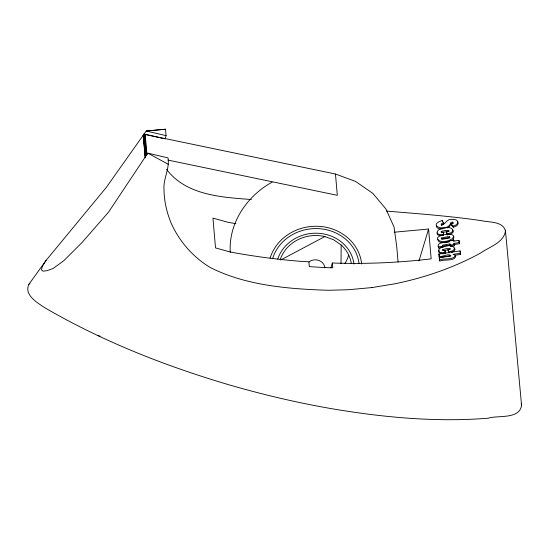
<?xml version="1.0" encoding="UTF-8"?>
<svg xmlns="http://www.w3.org/2000/svg" width="549" height="549" viewBox="0 0 549 549"><rect width="100%" height="100%" fill="white"/><g stroke="black" fill="none" stroke-linecap="round" stroke-linejoin="round"><path stroke-width="0.82" d="M341.011 263.733L341.155 244.984L333.634 239.789L324.85 236.557A36.529 33.112 -4.9 0 0 280.203 259.643M436.434 225.577C436.05 228.679 440.113 229.221 442.384 229.008M438.322 246.178L438.761 248.024L442.439 247.475M386.537 211.042L388.63 211.269C419.752 213.856 450.935 216.162 481.837 220.732C489.392 222.489 502.905 221.172 505.492 230.916C503.776 242.857 489.296 246.803 480.849 252.904C454.023 267.589 424.823 277.657 394.903 283.799L371.893 287.587M505.492 230.916L521.55 405.189C519.814 419.793 497.367 415.037 488.246 418.201C435.233 422.456 381.932 417.288 329.661 408.346A390.634 155.141 16.8 0 1 227.842 384.465C164.35 365.627 102.224 341.155 44.894 307.783C37.524 302.897 23.737 294.943 28.871 284.341L46.13 260.322L106.417 187.278L146.226 130.998L165.517 129.228L166.073 135.658L165.064 138.986M437.107 232.893C436.647 235.562 440.38 235.638 442.192 235.596M437.683 239.357C438.287 244.284 445.994 242.212 449.356 241.512M443.468 232.289L443.517 235.514L443.468 232.289L441.231 232.145L441.259 231.479L444.8 230.532L448.677 230.36L448.801 230.951L446.495 231.753L447.449 234.897L446.495 231.753M445.04 250.392L445.081 253.617L445.04 250.392L442.796 250.248L442.83 249.582L446.364 248.635L450.242 248.464L450.365 249.054L448.059 249.857L448.382 250.996M46.13 260.322L42.589 265.936L41.367 269.84L43.042 271.185L47.029 270.678L53.088 268.488L63.698 260.796L81.966 242.589L108.565 212.113L147.805 153.144L167.994 157.879C169.929 168.817 162.964 178.953 164.014 190.036C164.192 201.483 166.855 212.71 171.206 223.271C179.448 241.594 193.227 257.357 210.521 267.644C246.336 285.693 288.884 289 328.412 290.284L348.739 289.714L372.05 287.566M158.599 137.47L144.847 134.244L143.509 134.189L143.172 135.301L144.936 135.308L143.557 134.725L143.22 135.836M143.262 136.372L143.598 135.26L143.152 135.04M143.31 136.9L143.646 135.788L144.984 135.843L143.598 135.26M143.358 137.435L143.694 136.324L145.032 136.372L143.646 135.788M143.406 137.964L143.735 136.852L145.073 136.907L143.694 136.324M143.447 138.499L143.783 137.387L145.121 137.442L143.735 136.852M143.495 139.027L143.831 137.916L145.169 137.971L143.783 137.387M143.543 139.563L143.879 138.451L145.217 138.506L143.831 137.916M143.584 140.091L143.92 138.979L145.259 139.034L143.879 138.451M143.632 140.626L143.968 139.515L145.307 139.57L143.92 138.979M143.68 141.155L144.016 140.043L145.355 140.098L143.968 139.515M143.728 141.69L144.058 140.578L145.396 140.633L144.016 140.043M143.769 142.225L144.106 141.114L145.444 141.162L144.058 140.578M143.817 142.754L144.154 141.642L145.492 141.697L144.106 141.114M143.865 143.289L144.202 142.177L145.533 142.225L144.154 141.642M143.907 143.817L144.243 142.706L145.581 142.761L144.202 142.177M143.955 144.353L144.291 143.241L145.629 143.296L144.243 142.706M144.003 144.881L144.339 143.769L145.677 143.824L144.291 143.241M144.044 145.416L144.38 144.305L145.718 144.36L144.339 143.769M144.092 145.945L144.428 144.833L145.766 144.888L144.38 144.305M144.14 146.48L144.476 145.368L145.814 145.423L144.428 144.833M144.188 147.008L144.517 145.897L145.856 145.952L144.476 145.368M144.229 147.544L144.565 146.432L145.904 146.487L144.517 145.897M144.277 148.079L144.613 146.967L145.952 147.015L144.565 146.432M144.325 148.607L144.662 147.496L146 147.551L144.613 146.967M144.366 149.143L144.703 148.031L146.041 148.079L144.662 147.496M144.414 149.671L144.751 148.559L146.089 148.614L144.703 148.031M144.462 150.206L144.799 149.095L146.137 149.15L144.751 148.559M144.511 150.735L144.84 149.623L146.178 149.678L144.799 149.095M144.552 151.27L144.888 150.158L146.226 150.213L144.84 149.623M144.6 151.798L144.936 150.687L146.274 150.742L144.888 150.158M144.648 152.334L144.984 151.222L146.315 151.277L144.936 150.687M144.689 152.862L145.025 151.757L146.363 151.805L144.984 151.222M144.737 153.397L145.073 152.286L146.411 152.341L145.025 151.757M144.785 153.933L145.121 152.821L146.459 152.869L145.073 152.286M144.826 154.461L145.162 153.349L146.501 153.404L145.121 152.821M144.874 154.996L145.21 153.885L146.549 153.933L145.162 153.349M144.922 155.525L145.259 154.413L146.597 154.468L145.21 153.885M144.97 156.06L145.3 154.948L146.638 155.003L145.259 154.413M145.011 156.589L145.348 155.477L146.686 155.532L145.3 154.948M145.334 157.192L145.396 155.985M330.875 267.85L332.344 262.998C365.325 264.144 398.402 262.772 431.171 258.847L428.591 229.043L394.594 232.179M418.976 260.905L428.591 229.043M449.954 243.955L450.386 246.295L449.954 243.955L443.18 245.005L442.528 245.588L443.173 247.366L442.851 246.727L444.45 245.959L454.085 244.559L454.407 245.698L451.189 246.178M441.218 238.053C441.918 240.332 447.51 238.067 449.624 237.539L449.556 236.811L447.428 236.729L441.218 238.053L441.54 239.192L445.761 238.122L449.878 237.95L449.556 236.811M439.049 250.337C437.258 253.171 441.794 254.002 443.757 253.7M441.506 225.138L443.832 223.827L442.219 220.54C425.441 225.797 448.615 233.14 450.935 222.352L453.11 222.304L452.767 223.539L451.209 224.26L451.532 225.399L453.344 227.217C455.622 226.73 459.781 224.603 457.64 221.81M28.871 284.341L29.921 283.325M272.105 182.165C246.961 195.938 228.446 223.114 230.264 252.382M451.923 240.441L453.577 239.131L453.838 237.017A7.144 3.013 -9.2 0 0 453.337 236.447M280.711 260L324.85 236.557M447.421 227.91L449.453 226.572L451.257 223.491L453.165 223.223M451.47 252.355C453.193 251.943 456.384 249.946 454.346 248.052M451.209 224.26L453.021 226.078C455.636 225.831 460.096 222.517 456.651 220.183A6.663 2.807 -9.2 0 0 453.44 219.511C446.817 217.802 445.719 224.527 441.458 225.22L441.183 223.999L443.51 222.688M448.739 234.608C450.674 234.231 455.011 232.357 452.781 229.949M145.073 157.261L145.588 157.124L145.06 157.089M447.126 233.757C457.111 232.488 452.314 225.522 444.539 228.116C437.018 227.766 433.072 235.967 443.194 234.375M454.023 241.306L453.7 240.167L449.679 240.764L449.755 241.663C446.66 242.706 435.213 241.533 438.761 248.024M453.982 243.358L459.211 242.576L459.534 243.715L454.304 244.497L453.982 243.358L454.085 244.559M438.438 246.885L442.851 246.227M450.859 256.108L439.433 257.563L438.905 254.057L460.11 250.907L460.638 254.413L454.984 255.258M439.111 256.424C442.103 257.282 448.835 252.986 450.853 255.614L439.214 257.618L439.735 261.125C444.189 258.936 452.781 261.729 455.697 256.843L455.519 256.369M460.638 254.413L460.309 253.274L453.042 254.352L454.75 254.853L455.375 255.704C452.458 260.59 443.866 257.797 439.413 259.986M459.534 243.715L458.93 240.338L453.783 241.066L453.7 240.167M165.517 129.228L146.226 130.998L166.073 135.658M444.759 252.478C434.636 254.07 438.582 245.87 446.111 246.22C453.879 243.626 458.676 250.598 448.691 251.861L449.013 253M448.3 231.376L441.581 232.618L441.259 231.479M449.864 249.479L443.153 250.721L442.83 249.582M143.557 134.725L144.895 134.78L143.509 134.189M251.38 199.513C221.7 197.297 186.022 195.362 166.539 169.298M398.066 261.935L396.742 246.611L394.052 227.032L385.851 208.846L372.716 193.282L355.526 181.41L335.466 174.026L145.19 134.436L146.96 154.873M167.987 160.082L337.306 195.314L335.466 174.026M160.212 137.854L163.451 138.609M97.537 335.521L100.042 336.105M168.564 164.439L147.805 153.144M448.059 249.857L448.801 252.334M452.417 221.995L452.74 223.134M453.021 226.078L453.344 227.217M448.677 230.36L449 231.5M442.219 220.54L442.542 221.679M442.72 245.197L443.043 246.343M438.905 254.057L439.433 257.563M439.214 257.618L439.536 258.757M521.193 403.776L521.55 405.189M458.93 240.338L459.211 242.576M505.313 230.196L505.43 231.582M460.11 250.907L460.309 253.274M454.304 244.497L454.407 245.698M332.344 262.998L332.756 267.788L323.519 267.528L309.307 266.622L308.895 261.839L299.754 261.255A622.326 564.111 -4.9 0 1 230.175 251.984L215.524 247.922L212.943 218.118L227.602 222.18A622.326 564.111 -4.9 0 0 235.816 223.663M348.519 255.621A36.529 33.112 -4.9 0 1 344.813 263.65M270.129 258.092A46.74 42.369 -4.9 0 1 319.243 226.36A46.74 42.369 -4.9 0 1 361.661 263.98M272.585 258.668A44.188 40.05 -4.9 0 1 318.578 228.645A44.188 40.05 -4.9 0 1 359.032 263.424M277.739 259.08A39.082 35.424 -4.9 0 1 318.64 233.291A39.082 35.424 -4.9 0 1 353.975 264.096M341.155 244.984A36.529 33.112 -4.9 0 1 351.333 263.609M308.957 261.942A9.738 8.832 -4.9 0 1 318.948 260.459A9.738 8.832 -4.9 0 1 324.864 267.795M453.721 236.564C452.177 241.388 438.569 244.037 437.354 238.218A6.78 2.855 -9.2 0 1 439.509 236.2L443.578 234.752L448.437 234.21A8.022 3.376 -9.2 0 1 451.154 234.512A7.144 3.013 -9.2 0 1 453.515 235.878L453.721 236.564"/></g></svg>
